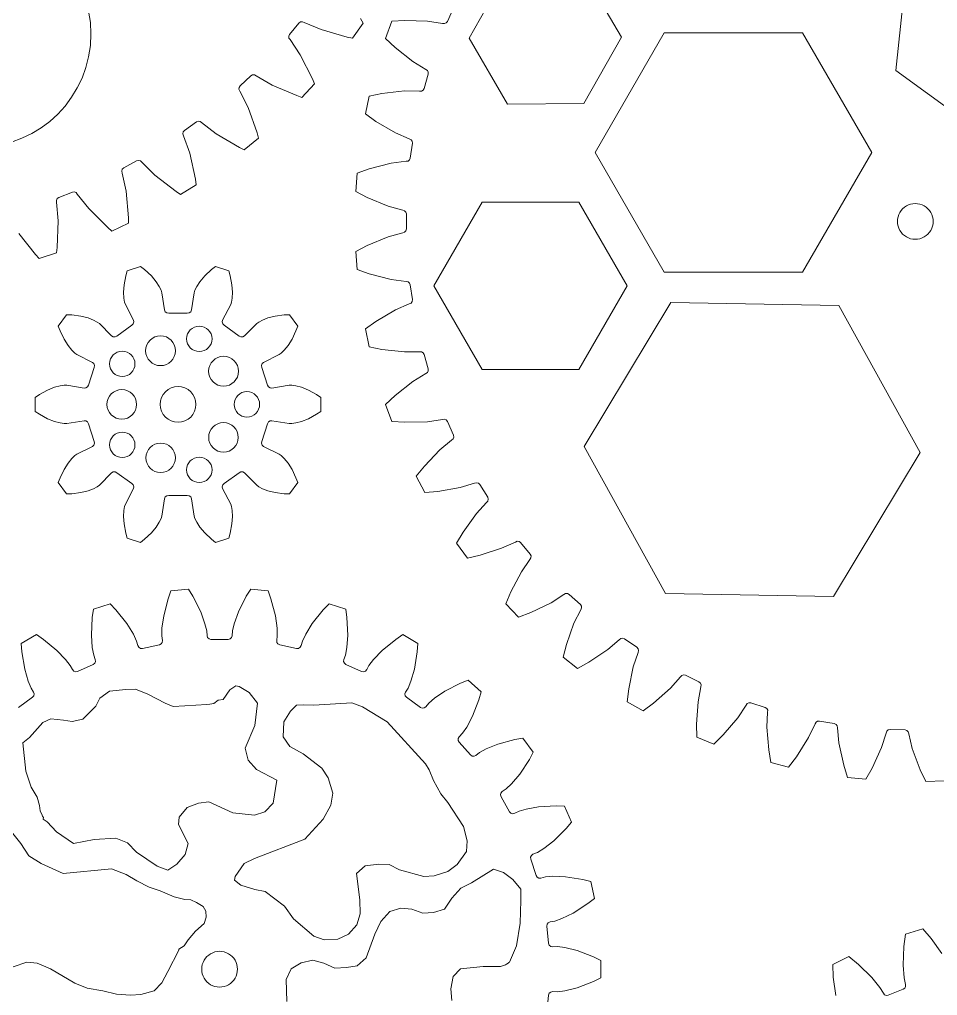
# Model space of a CAD drawing. Header units: millimetres. Extents: x -584 to 91, y -356 to 139.
# Drawn here: x -39.8 to 37.2, y -90.5 to -8.6 of the extents above; entities that cross this region are included whole.
import ezdxf

# ---------------------------------------------------------------- set-up
doc = ezdxf.new("R2010")
doc.units = ezdxf.units.MM
doc.layers.get('0').update_dxf_attribs({"linetype": 'CONTINUOUS'})

msp = doc.modelspace()

# ---------------------------------------------------------------- linework, layer by layer
at = {"color": 1, "lineweight": 0}
for p, q in [((33.704, -12.911), (35.518, 4.395)), ((-2.108, -10.191), (1.059, -4.629)), ((7.459, -4.591), (10.692, -10.114)), ((8.468, -19.781), (14.268, -9.735)), ((14.268, -9.735), (25.868, -9.735)), ((25.868, -9.735), (31.668, -19.781)), ((1.125, -15.714), (-2.108, -10.191)), ((10.692, -10.114), (7.525, -15.676)), ((47.784, -23.134), (33.704, -12.911)), ((7.525, -15.676), (1.125, -15.714)), ((14.268, -29.827), (8.468, -19.781)), ((31.668, -19.781), (25.868, -29.827)), ((-5.049, -30.97), (-0.999, -23.956)), ((-0.999, -23.956), (7.101, -23.956)), ((7.101, -23.956), (11.151, -30.97)), ((34.263, -24.507), (34.133, -24.654)), ((34.41, -24.378), (34.263, -24.507)), ((34.573, -24.269), (34.41, -24.378)), ((34.749, -24.182), (34.573, -24.269)), ((34.935, -24.119), (34.749, -24.182)), ((35.127, -24.08), (34.935, -24.119)), ((35.323, -24.068), (35.127, -24.08)), ((35.519, -24.08), (35.323, -24.068)), ((35.712, -24.119), (35.519, -24.08)), ((35.897, -24.182), (35.712, -24.119)), ((36.073, -24.269), (35.897, -24.182)), ((36.236, -24.378), (36.073, -24.269)), ((36.384, -24.507), (36.236, -24.378)), ((36.513, -24.654), (36.384, -24.507)), ((33.836, -25.372), (33.823, -25.568)), ((33.874, -25.179), (33.836, -25.372)), ((33.937, -24.994), (33.874, -25.179)), ((34.024, -24.818), (33.937, -24.994)), ((34.133, -24.654), (34.024, -24.818)), ((36.622, -24.818), (36.513, -24.654)), ((36.709, -24.994), (36.622, -24.818)), ((36.772, -25.179), (36.709, -24.994)), ((36.81, -25.372), (36.772, -25.179)), ((36.823, -25.568), (36.81, -25.372)), ((33.823, -25.568), (33.836, -25.763)), ((33.836, -25.763), (33.874, -25.956)), ((33.874, -25.956), (33.937, -26.142)), ((33.937, -26.142), (34.024, -26.318)), ((36.622, -26.318), (36.709, -26.142)), ((36.709, -26.142), (36.772, -25.956)), ((36.772, -25.956), (36.81, -25.763)), ((36.81, -25.763), (36.823, -25.568)), ((34.024, -26.318), (34.133, -26.481)), ((34.133, -26.481), (34.263, -26.628)), ((34.263, -26.628), (34.41, -26.758)), ((34.41, -26.758), (34.573, -26.867)), ((34.573, -26.867), (34.749, -26.953)), ((34.749, -26.953), (34.935, -27.016)), ((34.935, -27.016), (35.127, -27.055)), ((35.519, -27.055), (35.712, -27.016)), ((35.712, -27.016), (35.897, -26.953)), ((35.897, -26.953), (36.073, -26.867)), ((36.073, -26.867), (36.236, -26.758)), ((36.236, -26.758), (36.384, -26.628)), ((36.384, -26.628), (36.513, -26.481)), ((36.513, -26.481), (36.622, -26.318)), ((35.127, -27.055), (35.323, -27.068)), ((35.323, -27.068), (35.519, -27.055)), ((25.868, -29.827), (14.268, -29.827)), ((-0.999, -37.985), (-5.049, -30.97)), ((11.151, -30.97), (7.101, -37.985)), ((7.544, -44.449), (14.812, -32.366)), ((14.812, -32.366), (28.91, -32.62)), ((28.91, -32.62), (35.739, -44.955)), ((7.101, -37.985), (-0.999, -37.985)), ((14.373, -56.784), (7.544, -44.449)), ((35.739, -44.955), (28.471, -57.038)), ((28.471, -57.038), (14.373, -56.784)), ((-21.676, -64.529), (-22.181, -64.874)), ((-21.377, -64.589), (-21.676, -64.529)), ((-20.544, -65.086), (-21.377, -64.589)), ((-33.073, -65.578), (-32.275, -64.985)), ((-32.275, -64.985), (-30.898, -64.845)), ((-30.898, -64.845), (-30.088, -64.82)), ((-30.088, -64.82), (-29.046, -65.227)), ((-29.046, -65.227), (-27.604, -65.996)), ((-22.181, -64.874), (-22.741, -65.692)), ((-19.846, -65.982), (-20.544, -65.086)), ((-34.493, -67.325), (-33.4, -66.24)), ((-33.4, -66.24), (-33.073, -65.578)), ((-27.604, -65.996), (-26.925, -66.271)), ((-26.925, -66.271), (-25.938, -66.229)), ((-25.938, -66.229), (-24.087, -66.099)), ((-24.087, -66.099), (-23.857, -66.075)), ((-23.857, -66.075), (-23.516, -66.032)), ((-23.516, -66.032), (-23.152, -65.729)), ((-23.152, -65.729), (-22.741, -65.692)), ((-20.074, -67.866), (-19.846, -65.982)), ((-16.59, -66.171), (-17.091, -66.67)), ((-16, -66.135), (-16.59, -66.171)), ((-15.114, -66.158), (-16, -66.135)), ((-11.945, -65.962), (-15.114, -66.158)), ((-11.053, -66.297), (-11.945, -65.962)), ((-8.964, -67.568), (-11.053, -66.297)), ((-17.091, -66.67), (-17.652, -67.561)), ((-38.985, -68.874), (-37.842, -67.607)), ((-37.842, -67.607), (-37.176, -67.31)), ((-37.176, -67.31), (-36.113, -67.432)), ((-36.113, -67.432), (-35.402, -67.532)), ((-35.402, -67.532), (-34.493, -67.325)), ((-20.887, -69.776), (-20.074, -67.866)), ((-17.652, -67.561), (-17.686, -68.805)), ((-5.751, -71.074), (-8.964, -67.568)), ((-39.519, -69.332), (-38.985, -68.874)), ((-39.265, -71.688), (-39.519, -69.332)), ((-17.686, -68.805), (-17.145, -69.622)), ((-20.629, -70.763), (-20.887, -69.776)), ((-17.145, -69.622), (-16.024, -70.247)), ((-16.024, -70.247), (-14.45, -71.458)), ((-19.94, -71.567), (-20.629, -70.763)), ((-5.751, -71.074), (-5.451, -71.592)), ((-38.824, -73.049), (-39.265, -71.688)), ((-18.225, -72.458), (-19.94, -71.567)), ((-14.45, -71.458), (-13.916, -72.268)), ((-5.074, -72.486), (-5.451, -71.592)), ((-18.525, -74.386), (-18.225, -72.458)), ((-13.916, -72.268), (-13.517, -73.543)), ((-4.477, -73.593), (-5.074, -72.486)), ((-38.321, -73.88), (-38.824, -73.049)), ((-13.517, -73.543), (-13.709, -74.544)), ((-3.886, -74.317), (-4.477, -73.593)), ((-38.127, -74.569), (-38.321, -73.88)), ((-25.734, -74.755), (-24.801, -74.393)), ((-24.801, -74.393), (-23.931, -74.263)), ((-23.931, -74.263), (-21.922, -75.204)), ((-19.229, -75.114), (-18.525, -74.386)), ((-2.557, -76.355), (-3.886, -74.317)), ((-38.076, -75.037), (-38.127, -74.569)), ((-37.901, -75.394), (-38.076, -75.037)), ((-26.427, -75.559), (-25.734, -74.755)), ((-21.922, -75.204), (-20.093, -75.395)), ((-20.093, -75.395), (-19.229, -75.114)), ((-13.709, -74.544), (-14.332, -75.722)), ((-37.893, -75.48), (-37.901, -75.394)), ((-37.798, -75.58), (-37.893, -75.48)), ((-37.823, -75.723), (-37.798, -75.58)), ((-37.498, -75.939), (-37.823, -75.723)), ((-37.498, -75.939), (-36.714, -76.802)), ((-26.472, -76.169), (-26.427, -75.559)), ((-14.332, -75.722), (-15.882, -77.405)), ((-39.705, -77.768), (-40.366, -76.942)), ((-36.714, -76.802), (-35.27, -77.773)), ((-25.67, -77.783), (-26.472, -76.169)), ((-2.257, -77.541), (-2.557, -76.355)), ((-39.034, -78.814), (-39.705, -77.768)), ((-35.27, -77.773), (-33.543, -77.439)), ((-33.543, -77.439), (-31.729, -77.327)), ((-31.729, -77.327), (-30.762, -77.721)), ((-30.762, -77.721), (-29.994, -78.503)), ((-25.919, -78.703), (-25.67, -77.783)), ((-15.882, -77.405), (-20.106, -79.02)), ((-2.321, -78.446), (-2.257, -77.541)), ((-29.994, -78.503), (-28.265, -79.675)), ((-3.104, -79.542), (-2.321, -78.446)), ((-38.003, -79.435), (-39.034, -78.814)), ((-36.147, -80.28), (-38.003, -79.435)), ((-26.607, -79.497), (-25.919, -78.703)), ((-20.106, -79.02), (-20.959, -79.448)), ((-32.083, -79.9), (-36.147, -80.28)), ((-30.859, -80.373), (-32.083, -79.9)), ((-28.265, -79.675), (-27.38, -79.995)), ((-27.38, -79.995), (-26.607, -79.497)), ((-20.959, -79.448), (-21.712, -80.543)), ((-11.535, -80.287), (-10.827, -79.646)), ((-10.827, -79.646), (-9.675, -79.499)), ((-9.675, -79.499), (-8.807, -79.521)), ((-8.807, -79.521), (-7.932, -79.99)), ((-7.932, -79.99), (-5.904, -80.536)), ((-5.04, -80.482), (-3.891, -80.113)), ((-3.891, -80.113), (-3.104, -79.542)), ((-0.051, -79.931), (-1.885, -81.077)), ((0.793, -80.197), (-0.051, -79.931)), ((1.56, -80.784), (0.793, -80.197)), ((-29.979, -80.906), (-30.859, -80.373)), ((-28.931, -81.429), (-29.979, -80.906)), ((-21.712, -80.543), (-21.772, -80.845)), ((-21.772, -80.845), (-21.251, -81.261)), ((-11.267, -82.503), (-11.535, -80.287)), ((-5.904, -80.536), (-5.04, -80.482)), ((-1.885, -81.077), (-2.8, -81.53)), ((2.249, -81.613), (1.56, -80.784)), ((-28.021, -81.737), (-28.931, -81.429)), ((-26.85, -82.252), (-28.021, -81.737)), ((-21.251, -81.261), (-20.082, -81.636)), ((-20.082, -81.636), (-19.21, -81.805)), ((-19.21, -81.805), (-17.583, -83.041)), ((-2.8, -81.53), (-3.558, -82.368)), ((2.25, -82.562), (2.249, -81.613)), ((-25.947, -82.471), (-26.85, -82.252)), ((-25.435, -82.489), (-25.947, -82.471)), ((-24.959, -82.729), (-25.435, -82.489)), ((-11.239, -83.685), (-11.267, -82.503)), ((-3.558, -82.368), (-4.161, -83.274)), ((2.174, -84.455), (2.25, -82.562)), ((-24.397, -83.052), (-24.959, -82.729)), ((-24.174, -83.434), (-24.397, -83.052)), ((-24.16, -83.957), (-24.174, -83.434)), ((-17.583, -83.041), (-16.829, -84.105)), ((-8.741, -83.478), (-9.491, -84.312)), ((-7.829, -83.185), (-8.741, -83.478)), ((-6.911, -83.286), (-7.829, -83.185)), ((-5.99, -83.623), (-6.911, -83.286)), ((-4.161, -83.274), (-5.074, -83.566)), ((-24.315, -84.487), (-24.16, -83.957)), ((-16.829, -84.105), (-15.135, -85.547)), ((-11.505, -84.587), (-11.239, -83.685)), ((-9.491, -84.312), (-10.006, -85.365)), ((-5.074, -83.566), (-5.99, -83.623)), ((-25.674, -85.853), (-25.06, -85.131)), ((-25.06, -85.131), (-24.315, -84.487)), ((-12.203, -85.366), (-11.505, -84.587)), ((1.872, -86.352), (2.174, -84.455)), ((-25.996, -86.344), (-25.674, -85.853)), ((-15.135, -85.547), (-14.267, -85.861)), ((-14.267, -85.861), (-13.123, -85.79)), ((-13.123, -85.79), (-12.203, -85.366)), ((-10.006, -85.365), (-10.729, -87.365)), ((-27.357, -88.511), (-26.449, -86.71)), ((-26.452, -86.625), (-25.996, -86.344)), ((-26.449, -86.71), (-26.452, -86.625)), ((1.3, -87.726), (1.872, -86.352)), ((-24.328, -87.567), (-24.415, -87.743)), ((-24.219, -87.404), (-24.328, -87.567)), ((-24.09, -87.257), (-24.219, -87.404)), ((-23.943, -87.127), (-24.09, -87.257)), ((-23.779, -87.018), (-23.943, -87.127)), ((-23.603, -86.931), (-23.779, -87.018)), ((-23.418, -86.868), (-23.603, -86.931)), ((-23.225, -86.83), (-23.418, -86.868)), ((-23.029, -86.817), (-23.225, -86.83)), ((-22.834, -86.83), (-23.029, -86.817)), ((-22.641, -86.868), (-22.834, -86.83)), ((-22.455, -86.931), (-22.641, -86.868)), ((-22.279, -87.018), (-22.455, -86.931)), ((-22.116, -87.127), (-22.279, -87.018)), ((-21.969, -87.257), (-22.116, -87.127)), ((-21.839, -87.404), (-21.969, -87.257)), ((-21.73, -87.567), (-21.839, -87.404)), ((-21.644, -87.743), (-21.73, -87.567)), ((-15.209, -87.564), (-16.192, -87.781)), ((-14.29, -87.819), (-15.209, -87.564)), ((-10.729, -87.365), (-11.475, -88.034)), ((-40.346, -88.129), (-39.19, -87.728)), ((-39.19, -87.728), (-38.34, -87.815)), ((-38.34, -87.815), (-37.216, -88.273)), ((-37.216, -88.273), (-35.168, -89.493)), ((-24.517, -88.122), (-24.529, -88.317)), ((-24.529, -88.317), (-24.517, -88.513)), ((-24.478, -87.929), (-24.517, -88.122)), ((-24.415, -87.743), (-24.478, -87.929)), ((-21.581, -87.929), (-21.644, -87.743)), ((-21.542, -88.122), (-21.581, -87.929)), ((-21.529, -88.317), (-21.542, -88.122)), ((-21.542, -88.513), (-21.529, -88.317)), ((-17.013, -88.299), (-17.443, -89.181)), ((-16.192, -87.781), (-17.013, -88.299)), ((-13.369, -88.229), (-14.29, -87.819)), ((-12.383, -88.168), (-13.369, -88.229)), ((-11.475, -88.034), (-12.383, -88.168)), ((-3.424, -88.935), (-2.823, -88.277)), ((-2.823, -88.277), (-0.93, -88.083)), ((-0.93, -88.083), (0.055, -88.099)), ((0.055, -88.099), (0.099, -88.093)), ((0.099, -88.093), (0.167, -88.09)), ((0.167, -88.09), (0.209, -88.103)), ((0.209, -88.103), (0.387, -88.098)), ((0.387, -88.098), (0.538, -88.078)), ((0.538, -88.078), (0.859, -87.977)), ((0.859, -87.977), (0.947, -87.95)), ((0.947, -87.95), (1.029, -87.896)), ((1.029, -87.896), (1.174, -87.81)), ((1.174, -87.81), (1.246, -87.746)), ((1.246, -87.746), (1.3, -87.726)), ((-27.868, -89.471), (-27.357, -88.511)), ((-24.517, -88.513), (-24.478, -88.706)), ((-24.478, -88.706), (-24.415, -88.891)), ((-24.415, -88.891), (-24.328, -89.067)), ((-24.328, -89.067), (-24.219, -89.23)), ((-24.219, -89.23), (-24.09, -89.378)), ((-21.969, -89.378), (-21.839, -89.23)), ((-21.839, -89.23), (-21.73, -89.067)), ((-21.73, -89.067), (-21.644, -88.891)), ((-21.644, -88.891), (-21.581, -88.706)), ((-21.581, -88.706), (-21.542, -88.513)), ((-17.443, -89.181), (-17.388, -91.037)), ((-3.642, -89.955), (-3.424, -88.935)), ((-35.168, -89.493), (-34.139, -89.909)), ((-34.139, -89.909), (-32.827, -90.141)), ((-28.514, -90.138), (-27.868, -89.471)), ((-24.09, -89.378), (-23.943, -89.507)), ((-23.943, -89.507), (-23.779, -89.616)), ((-23.779, -89.616), (-23.603, -89.703)), ((-23.603, -89.703), (-23.418, -89.766)), ((-23.418, -89.766), (-23.225, -89.804)), ((-23.225, -89.804), (-23.029, -89.817)), ((-23.029, -89.817), (-22.834, -89.804)), ((-22.834, -89.804), (-22.641, -89.766)), ((-22.641, -89.766), (-22.455, -89.703)), ((-22.455, -89.703), (-22.279, -89.616)), ((-22.279, -89.616), (-22.116, -89.507)), ((-22.116, -89.507), (-21.969, -89.378)), ((-3.557, -90.953), (-3.642, -89.955)), ((-32.827, -90.141), (-31.683, -90.422)), ((-31.683, -90.422), (-30.508, -90.491)), ((-30.508, -90.491), (-29.631, -90.447)), ((-29.631, -90.447), (-28.514, -90.138))]:
    msp.add_line(p, q, dxfattribs=at)
at = {"color": 5, "lineweight": 0}
for p, q in [((-3.413, -7.634), (-3.924, -8.781)), ((-17.153, -9.868), (-16.368, -8.919)), ((-16.368, -8.919), (-16.237, -8.823)), ((-16.237, -8.823), (-16.075, -8.805)), ((-16.075, -8.805), (-15.926, -8.87)), ((-15.926, -8.87), (-14.499, -9.474)), ((-11.892, -10.189), (-10.98, -8.934)), ((-10.98, -8.934), (-11.208, -8.541)), ((-8.573, -8.772), (-9.099, -10.217)), ((-7.488, -8.709), (-8.573, -8.772)), ((-5.589, -8.761), (-7.488, -8.709)), ((-4.335, -8.948), (-5.589, -8.761)), ((-4.174, -8.971), (-4.335, -8.948)), ((-4.024, -8.909), (-4.174, -8.971)), ((-3.924, -8.781), (-4.024, -8.909)), ((-14.499, -9.474), (-12.336, -10.094)), ((-17.223, -10.015), (-17.153, -9.868)), ((-17.21, -10.177), (-17.223, -10.015)), ((-17.118, -10.311), (-17.21, -10.177)), ((-16.258, -11.6), (-17.118, -10.311)), ((-12.336, -10.094), (-11.892, -10.189)), ((-9.099, -10.217), (-8.309, -10.964)), ((-8.309, -10.964), (-6.821, -12.144)), ((-15.244, -13.609), (-16.258, -11.6)), ((-6.821, -12.144), (-5.74, -12.807)), ((-5.74, -12.807), (-5.602, -12.893)), ((-5.602, -12.893), (-5.526, -13.037)), ((-5.526, -13.037), (-5.532, -13.199)), ((-21.308, -14.18), (-20.41, -13.337)), ((-20.41, -13.337), (-20.269, -13.258)), ((-20.269, -13.258), (-20.106, -13.261)), ((-20.106, -13.261), (-19.966, -13.344)), ((-19.966, -13.344), (-18.626, -14.121)), ((-15.067, -14.027), (-15.244, -13.609)), ((-5.532, -13.199), (-5.878, -14.407)), ((-21.404, -14.479), (-21.396, -14.317)), ((-21.329, -14.624), (-21.404, -14.479)), ((-21.396, -14.317), (-21.308, -14.18)), ((-20.638, -16.01), (-21.329, -14.624)), ((-18.626, -14.121), (-16.558, -15.008)), ((-16.129, -15.158), (-15.067, -14.027)), ((-7.53, -14.619), (-9.417, -14.831)), ((-6.262, -14.63), (-7.53, -14.619)), ((-6.1, -14.629), (-6.262, -14.63)), ((-5.959, -14.548), (-6.1, -14.629)), ((-5.878, -14.407), (-5.959, -14.548)), ((-16.558, -15.008), (-16.129, -15.158)), ((-10.484, -15.045), (-10.803, -16.549)), ((-9.417, -14.831), (-10.484, -15.045)), ((-19.883, -18.13), (-20.638, -16.01)), ((-24.975, -17.214), (-24.824, -17.153)), ((-24.824, -17.153), (-24.663, -17.176)), ((-24.663, -17.176), (-24.535, -17.276)), ((-10.803, -16.549), (-9.916, -17.179)), ((-9.916, -17.179), (-8.279, -18.14)), ((-26.076, -18.062), (-25.971, -17.938)), ((-25.971, -17.938), (-24.975, -17.214)), ((-24.535, -17.276), (-23.303, -18.215)), ((-26.104, -18.222), (-26.076, -18.062)), ((-26.048, -18.375), (-26.104, -18.222)), ((-25.535, -19.837), (-26.048, -18.375)), ((-23.303, -18.215), (-21.362, -19.354)), ((-20.955, -19.556), (-19.76, -18.568)), ((-19.76, -18.568), (-19.883, -18.13)), ((-8.279, -18.14), (-7.116, -18.646)), ((-7.116, -18.646), (-6.968, -18.712)), ((-6.968, -18.712), (-6.872, -18.844)), ((-21.362, -19.354), (-20.955, -19.556)), ((-6.856, -19.005), (-7.031, -20.249)), ((-6.872, -18.844), (-6.856, -19.005)), ((-29.989, -20.488), (-29.832, -20.446)), ((-29.832, -20.446), (-29.675, -20.489)), ((-25.052, -22.035), (-25.535, -19.837)), ((-7.091, -20.4), (-7.219, -20.501)), ((-7.031, -20.249), (-7.091, -20.4)), ((-31.236, -21.347), (-31.188, -21.191)), ((-31.188, -21.191), (-31.069, -21.081)), ((-31.069, -21.081), (-29.989, -20.488)), ((-29.675, -20.489), (-29.561, -20.604)), ((-29.561, -20.604), (-28.456, -21.691)), ((-10.476, -21.162), (-11.502, -21.523)), ((-8.637, -20.689), (-10.476, -21.162)), ((-7.38, -20.524), (-8.637, -20.689)), ((-7.219, -20.501), (-7.38, -20.524)), ((-31.199, -21.505), (-31.236, -21.347)), ((-30.874, -23.02), (-31.199, -21.505)), ((-28.456, -21.691), (-26.673, -23.064)), ((-24.985, -22.485), (-25.052, -22.035)), ((-11.502, -21.523), (-11.61, -23.056)), ((-26.295, -23.316), (-24.985, -22.485)), ((-36.719, -23.803), (-36.652, -23.655)), ((-36.652, -23.655), (-36.52, -23.56)), ((-36.52, -23.56), (-35.375, -23.107)), ((-35.375, -23.107), (-35.213, -23.086)), ((-35.213, -23.086), (-35.063, -23.148)), ((-35.063, -23.148), (-34.964, -23.277)), ((-34.964, -23.277), (-34.004, -24.493)), ((-30.67, -25.261), (-30.874, -23.02)), ((-26.673, -23.064), (-26.295, -23.316)), ((-11.61, -23.056), (-10.644, -23.556)), ((-10.644, -23.556), (-8.888, -24.28)), ((-36.703, -23.965), (-36.719, -23.803)), ((-36.57, -25.509), (-36.703, -23.965)), ((-34.004, -24.493), (-32.407, -26.079)), ((-8.888, -24.28), (-7.666, -24.619)), ((-30.66, -25.716), (-30.67, -25.261)), ((-7.666, -24.619), (-7.51, -24.665)), ((-7.51, -24.665), (-7.398, -24.782)), ((-7.398, -24.782), (-7.359, -24.94)), ((-7.359, -24.94), (-7.359, -26.196)), ((-36.649, -27.758), (-36.57, -25.509)), ((-32.407, -26.079), (-32.064, -26.376)), ((-32.064, -26.376), (-30.66, -25.716)), ((-7.359, -26.196), (-7.398, -26.353)), ((-39.86, -26.578), (-38.474, -28.351)), ((-8.888, -26.855), (-10.644, -27.579)), ((-7.666, -26.516), (-8.888, -26.855)), ((-7.51, -26.471), (-7.666, -26.516)), ((-7.398, -26.353), (-7.51, -26.471)), ((-36.695, -28.21), (-36.649, -27.758)), ((-10.644, -27.579), (-11.61, -28.079)), ((-38.474, -28.351), (-38.17, -28.689)), ((-38.17, -28.689), (-36.695, -28.21)), ((-11.61, -28.079), (-11.502, -29.613)), ((-29.659, -29.339), (-30.777, -29.702)), ((-29.314, -29.61), (-29.659, -29.339)), ((-23.369, -29.339), (-23.715, -29.61)), ((-22.252, -29.702), (-23.369, -29.339)), ((-30.897, -30.124), (-31.041, -30.881)), ((-30.777, -29.702), (-30.897, -30.124)), ((-28.752, -30.138), (-29.314, -29.61)), ((-28.349, -30.623), (-28.752, -30.138)), ((-24.276, -30.138), (-24.68, -30.623)), ((-23.715, -29.61), (-24.276, -30.138)), ((-22.132, -30.124), (-22.252, -29.702)), ((-21.988, -30.881), (-22.132, -30.124)), ((-11.502, -29.613), (-10.476, -29.973)), ((-10.476, -29.973), (-8.637, -30.446)), ((-31.041, -30.881), (-31.083, -31.511)), ((-28.083, -31.035), (-28.349, -30.623)), ((-27.93, -31.35), (-28.083, -31.035)), ((-24.946, -31.035), (-25.099, -31.35)), ((-24.68, -30.623), (-24.946, -31.035)), ((-21.946, -31.511), (-21.988, -30.881)), ((-8.637, -30.446), (-7.38, -30.612)), ((-7.38, -30.612), (-7.219, -30.635)), ((-7.219, -30.635), (-7.091, -30.735)), ((-7.091, -30.735), (-7.031, -30.886)), ((-7.031, -30.886), (-6.856, -32.13)), ((-31.083, -31.511), (-31.055, -32.001)), ((-27.861, -31.549), (-27.93, -31.35)), ((-27.648, -33), (-27.861, -31.549)), ((-25.167, -31.549), (-25.381, -33)), ((-25.099, -31.35), (-25.167, -31.549)), ((-21.973, -32.001), (-21.946, -31.511)), ((-31.055, -32.001), (-30.994, -32.346)), ((-30.994, -32.346), (-30.932, -32.547)), ((-30.932, -32.547), (-30.252, -33.846)), ((-22.777, -33.846), (-22.096, -32.547)), ((-22.096, -32.547), (-22.035, -32.346)), ((-22.035, -32.346), (-21.973, -32.001)), ((-7.116, -32.49), (-8.279, -32.995)), ((-6.968, -32.423), (-7.116, -32.49)), ((-6.872, -32.291), (-6.968, -32.423)), ((-6.856, -32.13), (-6.872, -32.291)), ((-35.866, -33.399), (-36.556, -34.35)), ((-35.427, -33.415), (-35.866, -33.399)), ((-34.662, -33.512), (-35.427, -33.415)), ((-34.051, -33.667), (-34.662, -33.512)), ((-27.584, -33.15), (-27.648, -33)), ((-27.454, -33.247), (-27.584, -33.15)), ((-27.293, -33.267), (-27.454, -33.247)), ((-25.736, -33.267), (-27.293, -33.267)), ((-25.575, -33.247), (-25.736, -33.267)), ((-25.445, -33.15), (-25.575, -33.247)), ((-25.381, -33), (-25.445, -33.15)), ((-18.366, -33.512), (-18.978, -33.667)), ((-17.602, -33.415), (-18.366, -33.512)), ((-17.163, -33.399), (-17.602, -33.415)), ((-16.473, -34.35), (-17.163, -33.399)), ((-8.279, -32.995), (-9.916, -33.957)), ((-36.556, -34.35), (-36.406, -34.762)), ((-33.593, -33.845), (-34.051, -33.667)), ((-33.284, -34.01), (-33.593, -33.845)), ((-33.112, -34.13), (-33.284, -34.01)), ((-32.086, -35.179), (-33.112, -34.13)), ((-30.383, -34.271), (-31.642, -35.186)), ((-30.264, -34.16), (-30.383, -34.271)), ((-30.216, -34.005), (-30.264, -34.16)), ((-30.252, -33.846), (-30.216, -34.005)), ((-22.813, -34.005), (-22.777, -33.846)), ((-22.765, -34.16), (-22.813, -34.005)), ((-22.646, -34.271), (-22.765, -34.16)), ((-21.386, -35.186), (-22.646, -34.271)), ((-19.917, -34.13), (-20.942, -35.179)), ((-19.744, -34.01), (-19.917, -34.13)), ((-19.435, -33.845), (-19.744, -34.01)), ((-18.978, -33.667), (-19.435, -33.845)), ((-16.623, -34.762), (-16.473, -34.35)), ((-9.916, -33.957), (-10.803, -34.586)), ((-36.406, -34.762), (-36.077, -35.459)), ((-31.947, -35.262), (-32.086, -35.179)), ((-31.642, -35.186), (-31.784, -35.265)), ((-21.245, -35.265), (-21.386, -35.186)), ((-20.942, -35.179), (-21.082, -35.262)), ((-16.952, -35.459), (-16.623, -34.762)), ((-10.803, -34.586), (-10.484, -36.09)), ((-36.077, -35.459), (-35.74, -35.993)), ((-35.74, -35.993), (-35.43, -36.373)), ((-31.784, -35.265), (-31.947, -35.262)), ((-21.082, -35.262), (-21.245, -35.265)), ((-17.598, -36.373), (-17.288, -35.993)), ((-17.288, -35.993), (-16.952, -35.459)), ((-35.43, -36.373), (-35.178, -36.616)), ((-35.178, -36.616), (-35.01, -36.743)), ((-35.01, -36.743), (-33.696, -37.394)), ((-19.333, -37.394), (-18.019, -36.743)), ((-18.019, -36.743), (-17.851, -36.616)), ((-17.851, -36.616), (-17.598, -36.373)), ((-10.484, -36.09), (-9.417, -36.304)), ((-9.417, -36.304), (-7.53, -36.516)), ((-7.53, -36.516), (-6.262, -36.506)), ((-6.262, -36.506), (-6.1, -36.506)), ((-6.1, -36.506), (-5.959, -36.588)), ((-5.959, -36.588), (-5.878, -36.729)), ((-5.878, -36.729), (-5.532, -37.936)), ((-33.696, -37.394), (-33.573, -37.501)), ((-33.573, -37.501), (-33.521, -37.655)), ((-33.521, -37.655), (-33.552, -37.814)), ((-19.508, -37.655), (-19.455, -37.501)), ((-19.477, -37.814), (-19.508, -37.655)), ((-19.455, -37.501), (-19.333, -37.394)), ((-33.552, -37.814), (-34.033, -39.295)), ((-18.996, -39.295), (-19.477, -37.814)), ((-5.74, -38.329), (-6.821, -38.991)), ((-5.602, -38.242), (-5.74, -38.329)), ((-5.526, -38.098), (-5.602, -38.242)), ((-5.532, -37.936), (-5.526, -38.098)), ((-36.053, -39.309), (-36.4, -39.357)), ((-35.842, -39.305), (-36.053, -39.309)), ((-34.396, -39.55), (-35.842, -39.305)), ((-34.033, -39.295), (-34.102, -39.442)), ((-18.927, -39.442), (-18.996, -39.295)), ((-17.186, -39.305), (-18.632, -39.55)), ((-16.976, -39.309), (-17.186, -39.305)), ((-16.629, -39.357), (-16.976, -39.309)), ((-6.821, -38.991), (-8.309, -40.171)), ((-38.136, -40.087), (-38.5, -40.332)), ((-37.46, -39.716), (-38.136, -40.087)), ((-36.874, -39.482), (-37.46, -39.716)), ((-36.4, -39.357), (-36.874, -39.482)), ((-34.234, -39.536), (-34.396, -39.55)), ((-34.102, -39.442), (-34.234, -39.536)), ((-18.794, -39.536), (-18.927, -39.442)), ((-18.632, -39.55), (-18.794, -39.536)), ((-16.155, -39.482), (-16.629, -39.357)), ((-15.569, -39.716), (-16.155, -39.482)), ((-14.893, -40.087), (-15.569, -39.716)), ((-14.529, -40.332), (-14.893, -40.087)), ((-38.5, -40.332), (-38.5, -41.507)), ((-14.529, -41.507), (-14.529, -40.332)), ((-8.309, -40.171), (-9.099, -40.918)), ((-9.099, -40.918), (-8.573, -42.363)), ((-38.5, -41.507), (-38.136, -41.752)), ((-38.136, -41.752), (-37.46, -42.123)), ((-15.569, -42.123), (-14.893, -41.752)), ((-14.893, -41.752), (-14.529, -41.507)), ((-37.46, -42.123), (-36.874, -42.357)), ((-36.874, -42.357), (-36.4, -42.482)), ((-36.4, -42.482), (-36.053, -42.53)), ((-36.053, -42.53), (-35.842, -42.534)), ((-35.842, -42.534), (-34.396, -42.289)), ((-34.396, -42.289), (-34.234, -42.303)), ((-34.234, -42.303), (-34.102, -42.397)), ((-34.102, -42.397), (-34.033, -42.544)), ((-34.033, -42.544), (-33.552, -44.025)), ((-19.477, -44.025), (-18.996, -42.544)), ((-18.996, -42.544), (-18.927, -42.397)), ((-18.927, -42.397), (-18.794, -42.303)), ((-18.794, -42.303), (-18.632, -42.289)), ((-18.632, -42.289), (-17.186, -42.534)), ((-17.186, -42.534), (-16.976, -42.53)), ((-16.976, -42.53), (-16.629, -42.482)), ((-16.629, -42.482), (-16.155, -42.357)), ((-16.155, -42.357), (-15.569, -42.123)), ((-8.573, -42.363), (-7.488, -42.427)), ((-7.488, -42.427), (-5.589, -42.374)), ((-5.589, -42.374), (-4.335, -42.187)), ((-4.335, -42.187), (-4.174, -42.165)), ((-4.174, -42.165), (-4.024, -42.226)), ((-4.024, -42.226), (-3.924, -42.354)), ((-3.924, -42.354), (-3.413, -43.502)), ((-33.521, -44.184), (-33.573, -44.338)), ((-33.552, -44.025), (-33.521, -44.184)), ((-19.508, -44.184), (-19.477, -44.025)), ((-19.455, -44.338), (-19.508, -44.184)), ((-3.564, -43.919), (-4.542, -44.726)), ((-3.44, -43.815), (-3.564, -43.919)), ((-3.384, -43.662), (-3.44, -43.815)), ((-3.413, -43.502), (-3.384, -43.662)), ((-33.696, -44.445), (-35.01, -45.096)), ((-33.573, -44.338), (-33.696, -44.445)), ((-19.333, -44.445), (-19.455, -44.338)), ((-18.019, -45.096), (-19.333, -44.445)), ((-4.542, -44.726), (-5.851, -46.101)), ((-35.74, -45.846), (-36.077, -46.38)), ((-35.43, -45.466), (-35.74, -45.846)), ((-35.178, -45.223), (-35.43, -45.466)), ((-35.01, -45.096), (-35.178, -45.223)), ((-17.851, -45.223), (-18.019, -45.096)), ((-17.598, -45.466), (-17.851, -45.223)), ((-17.288, -45.846), (-17.598, -45.466)), ((-16.952, -46.38), (-17.288, -45.846)), ((-36.077, -46.38), (-36.406, -47.077)), ((-33.112, -47.709), (-32.086, -46.66)), ((-32.086, -46.66), (-31.947, -46.577)), ((-31.947, -46.577), (-31.784, -46.574)), ((-31.784, -46.574), (-31.642, -46.653)), ((-31.642, -46.653), (-30.383, -47.568)), ((-22.646, -47.568), (-21.386, -46.653)), ((-21.386, -46.653), (-21.245, -46.574)), ((-21.245, -46.574), (-21.082, -46.577)), ((-21.082, -46.577), (-20.942, -46.66)), ((-20.942, -46.66), (-19.917, -47.709)), ((-16.623, -47.077), (-16.952, -46.38)), ((-5.851, -46.101), (-6.531, -46.951)), ((-36.406, -47.077), (-36.556, -47.489)), ((-36.556, -47.489), (-35.866, -48.44)), ((-17.163, -48.44), (-16.473, -47.489)), ((-16.473, -47.489), (-16.623, -47.077)), ((-6.531, -46.951), (-5.809, -48.309)), ((-1.636, -47.544), (-1.48, -47.5)), ((-1.48, -47.5), (-1.322, -47.54)), ((-34.662, -48.327), (-34.051, -48.172)), ((-34.051, -48.172), (-33.593, -47.994)), ((-33.593, -47.994), (-33.284, -47.829)), ((-33.284, -47.829), (-33.112, -47.709)), ((-30.252, -47.993), (-30.932, -49.292)), ((-30.383, -47.568), (-30.264, -47.679)), ((-30.264, -47.679), (-30.216, -47.834)), ((-30.216, -47.834), (-30.252, -47.993)), ((-22.813, -47.834), (-22.765, -47.679)), ((-22.777, -47.993), (-22.813, -47.834)), ((-22.096, -49.292), (-22.777, -47.993)), ((-22.765, -47.679), (-22.646, -47.568)), ((-19.917, -47.709), (-19.744, -47.829)), ((-19.744, -47.829), (-19.435, -47.994)), ((-19.435, -47.994), (-18.978, -48.172)), ((-18.978, -48.172), (-18.366, -48.327)), ((-5.809, -48.309), (-4.725, -48.221)), ((-4.725, -48.221), (-2.852, -47.904)), ((-2.852, -47.904), (-1.636, -47.544)), ((-1.322, -47.54), (-1.206, -47.653)), ((-1.206, -47.653), (-0.54, -48.718)), ((-35.866, -48.44), (-35.427, -48.424)), ((-35.427, -48.424), (-34.662, -48.327)), ((-27.861, -50.29), (-27.648, -48.839)), ((-27.648, -48.839), (-27.584, -48.689)), ((-27.584, -48.689), (-27.454, -48.592)), ((-27.454, -48.592), (-27.293, -48.572)), ((-27.293, -48.572), (-25.736, -48.572)), ((-25.736, -48.572), (-25.575, -48.592)), ((-25.575, -48.592), (-25.445, -48.689)), ((-25.445, -48.689), (-25.381, -48.839)), ((-25.381, -48.839), (-25.167, -50.29)), ((-18.366, -48.327), (-17.602, -48.424)), ((-17.602, -48.424), (-17.163, -48.44)), ((-0.523, -49.032), (-0.631, -49.153)), ((-0.54, -48.718), (-0.49, -48.873)), ((-0.49, -48.873), (-0.523, -49.032)), ((-31.055, -49.838), (-31.083, -50.328)), ((-30.994, -49.493), (-31.055, -49.838)), ((-30.932, -49.292), (-30.994, -49.493)), ((-22.035, -49.493), (-22.096, -49.292)), ((-21.973, -49.838), (-22.035, -49.493)), ((-21.946, -50.328), (-21.973, -49.838)), ((-0.631, -49.153), (-1.488, -50.088)), ((-31.083, -50.328), (-31.041, -50.957)), ((-28.083, -50.804), (-27.93, -50.489)), ((-27.93, -50.489), (-27.861, -50.29)), ((-25.167, -50.29), (-25.099, -50.489)), ((-25.099, -50.489), (-24.946, -50.804)), ((-21.988, -50.957), (-21.946, -50.328)), ((-1.488, -50.088), (-2.593, -51.632)), ((-31.041, -50.957), (-30.897, -51.715)), ((-28.752, -51.701), (-28.349, -51.216)), ((-28.349, -51.216), (-28.083, -50.804)), ((-24.946, -50.804), (-24.68, -51.216)), ((-24.68, -51.216), (-24.276, -51.701)), ((-22.132, -51.715), (-21.988, -50.957)), ((-30.897, -51.715), (-30.777, -52.137)), ((-30.777, -52.137), (-29.659, -52.5)), ((-29.659, -52.5), (-29.314, -52.229)), ((-29.314, -52.229), (-28.752, -51.701)), ((-24.276, -51.701), (-23.715, -52.229)), ((-23.715, -52.229), (-23.369, -52.5)), ((-23.369, -52.5), (-22.252, -52.137)), ((-22.252, -52.137), (-22.132, -51.715)), ((-2.593, -51.632), (-3.147, -52.568)), ((1.782, -52.474), (1.93, -52.409)), ((1.93, -52.409), (2.092, -52.426)), ((-3.147, -52.568), (-2.244, -53.812)), ((-1.182, -53.574), (0.628, -53)), ((0.628, -53), (1.782, -52.474)), ((2.092, -52.426), (2.223, -52.522)), ((2.223, -52.522), (3.031, -53.484)), ((-2.244, -53.812), (-1.182, -53.574)), ((3.001, -53.927), (2.283, -54.972)), ((3.091, -53.792), (3.001, -53.927)), ((3.031, -53.484), (3.102, -53.63)), ((3.102, -53.63), (3.091, -53.792)), ((2.283, -54.972), (1.403, -56.655)), ((-25.64, -56.424), (-27.107, -56.578)), ((-25.274, -57.021), (-25.64, -56.424)), ((-20.419, -56.424), (-20.785, -57.021)), ((-18.952, -56.578), (-20.419, -56.424)), ((-27.341, -57.238), (-27.717, -58.661)), ((-27.107, -56.578), (-27.341, -57.238)), ((-24.61, -58.334), (-25.274, -57.021)), ((-20.785, -57.021), (-21.449, -58.334)), ((-18.718, -57.238), (-18.952, -56.578)), ((-18.341, -58.661), (-18.718, -57.238)), ((1.403, -56.655), (0.985, -57.659)), ((4.783, -57.562), (5.853, -56.881)), ((5.853, -56.881), (5.991, -56.795)), ((5.991, -56.795), (6.153, -56.789)), ((6.153, -56.789), (6.297, -56.866)), ((6.297, -56.866), (7.23, -57.707)), ((-33.617, -58.119), (-33.709, -58.814)), ((-32.214, -57.664), (-33.617, -58.119)), ((-31.732, -58.171), (-32.214, -57.664)), ((-13.845, -57.664), (-14.327, -58.171)), ((-12.442, -58.119), (-13.845, -57.664)), ((-12.35, -58.814), (-12.442, -58.119)), ((0.985, -57.659), (2.053, -58.765)), ((3.071, -58.382), (4.783, -57.562)), ((7.23, -57.707), (7.321, -57.841)), ((7.333, -58.003), (7.262, -58.15)), ((7.321, -57.841), (7.333, -58.003)), ((-33.709, -58.814), (-33.781, -60.284)), ((-30.809, -59.318), (-31.732, -58.171)), ((-27.717, -58.661), (-27.862, -59.702)), ((-24.252, -59.323), (-24.61, -58.334)), ((-21.449, -58.334), (-21.807, -59.323)), ((-18.197, -59.702), (-18.341, -58.661)), ((-14.327, -58.171), (-15.25, -59.318)), ((-12.278, -60.284), (-12.35, -58.814)), ((2.053, -58.765), (3.071, -58.382)), ((7.262, -58.15), (6.697, -59.284)), ((-30.254, -60.211), (-30.809, -59.318)), ((-27.862, -59.702), (-27.873, -60.333)), ((-24.11, -59.937), (-24.252, -59.323)), ((-21.807, -59.323), (-21.949, -59.937)), ((-18.186, -60.333), (-18.197, -59.702)), ((-15.25, -59.318), (-15.805, -60.211)), ((6.697, -59.284), (6.06, -61.073)), ((-38.387, -60.243), (-39.664, -60.981)), ((-37.809, -60.639), (-38.387, -60.243)), ((-33.781, -60.284), (-33.705, -61.332)), ((-29.987, -60.782), (-30.254, -60.211)), ((-27.873, -60.333), (-27.821, -60.73)), ((-24.078, -60.337), (-24.11, -59.937)), ((-24.03, -60.492), (-24.078, -60.337)), ((-23.911, -60.603), (-24.03, -60.492)), ((-23.752, -60.639), (-23.911, -60.603)), ((-22.148, -60.603), (-22.306, -60.639)), ((-22.029, -60.492), (-22.148, -60.603)), ((-21.981, -60.337), (-22.029, -60.492)), ((-21.949, -59.937), (-21.981, -60.337)), ((-18.238, -60.73), (-18.186, -60.333)), ((-15.805, -60.211), (-16.072, -60.782)), ((-12.353, -61.332), (-12.278, -60.284)), ((-7.672, -60.243), (-8.25, -60.639)), ((-6.395, -60.981), (-7.672, -60.243)), ((10.498, -60.677), (10.622, -60.573)), ((10.622, -60.573), (10.783, -60.545)), ((10.783, -60.545), (10.935, -60.601)), ((10.935, -60.601), (11.977, -61.304)), ((-39.664, -60.981), (-39.609, -61.679)), ((-36.668, -61.569), (-37.809, -60.639)), ((-33.705, -61.332), (-33.585, -61.952)), ((-29.872, -61.166), (-29.987, -60.782)), ((-29.793, -61.308), (-29.872, -61.166)), ((-29.654, -61.392), (-29.793, -61.308)), ((-29.491, -61.394), (-29.654, -61.392)), ((-28.077, -61.094), (-29.491, -61.394)), ((-27.929, -61.025), (-28.077, -61.094)), ((-27.836, -60.892), (-27.929, -61.025)), ((-27.821, -60.73), (-27.836, -60.892)), ((-22.306, -60.639), (-23.752, -60.639)), ((-18.223, -60.892), (-18.238, -60.73)), ((-18.129, -61.025), (-18.223, -60.892)), ((-17.982, -61.094), (-18.129, -61.025)), ((-16.568, -61.394), (-17.982, -61.094)), ((-16.405, -61.392), (-16.568, -61.394)), ((-16.266, -61.308), (-16.405, -61.392)), ((-16.186, -61.166), (-16.266, -61.308)), ((-16.072, -60.782), (-16.186, -61.166)), ((-12.473, -61.952), (-12.353, -61.332)), ((-8.25, -60.639), (-9.39, -61.569)), ((-6.449, -61.679), (-6.395, -60.981)), ((6.06, -61.073), (5.785, -62.126)), ((9.533, -61.501), (10.498, -60.677)), ((11.977, -61.304), (12.086, -61.424)), ((-39.609, -61.679), (-39.374, -63.132)), ((-35.94, -62.327), (-36.668, -61.569)), ((-33.585, -61.952), (-33.452, -62.33)), ((-12.607, -62.33), (-12.473, -61.952)), ((-9.39, -61.569), (-10.119, -62.327)), ((-6.684, -63.132), (-6.449, -61.679)), ((5.785, -62.126), (6.997, -63.072)), ((7.951, -62.551), (9.533, -61.501)), ((12.07, -61.738), (11.668, -62.94)), ((12.12, -61.583), (12.07, -61.738)), ((12.086, -61.424), (12.12, -61.583)), ((-35.56, -62.831), (-35.94, -62.327)), ((-35.368, -63.182), (-35.56, -62.831)), ((-33.627, -62.738), (-34.948, -63.326)), ((-33.497, -62.64), (-33.627, -62.738)), ((-33.433, -62.491), (-33.497, -62.64)), ((-33.452, -62.33), (-33.433, -62.491)), ((-12.626, -62.491), (-12.607, -62.33)), ((-12.562, -62.64), (-12.626, -62.491)), ((-12.432, -62.738), (-12.562, -62.64)), ((-11.111, -63.326), (-12.432, -62.738)), ((-10.499, -62.831), (-10.691, -63.182)), ((-10.119, -62.327), (-10.499, -62.831)), ((6.997, -63.072), (7.951, -62.551)), ((11.668, -62.94), (11.286, -64.801)), ((-39.374, -63.132), (-39.083, -64.142)), ((-35.261, -63.305), (-35.368, -63.182)), ((-35.107, -63.357), (-35.261, -63.305)), ((-34.948, -63.326), (-35.107, -63.357)), ((-10.952, -63.357), (-11.111, -63.326)), ((-10.798, -63.305), (-10.952, -63.357)), ((-10.691, -63.182), (-10.798, -63.305)), ((-6.976, -64.142), (-6.684, -63.132)), ((14.785, -64.74), (15.626, -63.791)), ((15.626, -63.791), (15.735, -63.67)), ((15.735, -63.67), (15.889, -63.62)), ((15.889, -63.62), (16.048, -63.654)), ((16.048, -63.654), (17.177, -64.205)), ((-39.083, -64.142), (-38.836, -64.722)), ((-7.222, -64.722), (-6.976, -64.142)), ((-2.818, -64.317), (-4.127, -64.989)), ((-2.171, -64.05), (-2.818, -64.317)), ((-1.075, -65.036), (-2.171, -64.05)), ((17.33, -64.622), (17.099, -65.869)), ((17.177, -64.205), (17.302, -64.309)), ((17.302, -64.309), (17.358, -64.462)), ((17.358, -64.462), (17.33, -64.622)), ((-38.713, -65.5), (-39.883, -66.35)), ((-38.836, -64.722), (-38.628, -65.064)), ((-38.606, -65.378), (-38.713, -65.5)), ((-38.628, -65.064), (-38.575, -65.218)), ((-38.575, -65.218), (-38.606, -65.378)), ((-7.484, -65.218), (-7.431, -65.064)), ((-7.452, -65.378), (-7.484, -65.218)), ((-7.345, -65.5), (-7.452, -65.378)), ((-7.431, -65.064), (-7.222, -64.722)), ((-6.176, -66.35), (-7.345, -65.5)), ((-4.127, -64.989), (-4.998, -65.579)), ((-1.273, -65.708), (-1.075, -65.036)), ((11.286, -64.801), (11.161, -65.881)), ((13.365, -66.001), (14.785, -64.74)), ((-5.735, -66.297), (-5.865, -66.395)), ((-5.474, -65.993), (-5.735, -66.297)), ((-4.998, -65.579), (-5.474, -65.993)), ((-1.805, -67.08), (-1.273, -65.708)), ((11.161, -65.881), (12.492, -66.65)), ((12.492, -66.65), (13.365, -66.001)), ((17.099, -65.869), (16.98, -67.764)), ((20.437, -67.217), (21.137, -66.16)), ((21.137, -66.16), (21.228, -66.026)), ((21.228, -66.026), (21.374, -65.955)), ((21.374, -65.955), (21.537, -65.966)), ((21.537, -65.966), (22.731, -66.355)), ((-6.026, -66.414), (-6.176, -66.35)), ((-5.865, -66.395), (-6.026, -66.414)), ((-2.301, -68.008), (-1.805, -67.08)), ((22.731, -66.355), (22.869, -66.44)), ((22.869, -66.44), (22.946, -66.584)), ((22.941, -66.746), (22.886, -68.013)), ((22.946, -66.584), (22.941, -66.746)), ((16.98, -67.764), (17.006, -68.851)), ((19.206, -68.663), (20.437, -67.217)), ((26.378, -68.884), (26.924, -67.739)), ((26.924, -67.739), (26.996, -67.593)), ((26.996, -67.593), (27.131, -67.503)), ((27.131, -67.503), (27.293, -67.492)), ((27.293, -67.492), (28.53, -67.71)), ((28.53, -67.71), (28.679, -67.776)), ((28.679, -67.776), (28.775, -67.907)), ((28.775, -67.907), (28.792, -68.069)), ((-2.938, -68.816), (-2.662, -68.524)), ((-2.662, -68.524), (-2.301, -68.008)), ((18.432, -69.427), (19.206, -68.663)), ((22.886, -68.013), (23.032, -69.906)), ((28.792, -68.069), (28.914, -69.331)), ((32.494, -69.707), (32.875, -68.498)), ((32.875, -68.498), (32.926, -68.343)), ((32.926, -68.343), (33.047, -68.235)), ((33.047, -68.235), (33.206, -68.202)), ((33.206, -68.202), (34.461, -68.245)), ((34.461, -68.245), (34.618, -68.29)), ((34.618, -68.29), (34.731, -68.406)), ((34.731, -68.406), (34.771, -68.564)), ((34.771, -68.564), (35.067, -69.797)), ((-3.023, -69.118), (-3.021, -68.955)), ((-2.944, -69.26), (-3.023, -69.118)), ((-3.021, -68.955), (-2.938, -68.816)), ((-1.977, -70.334), (-2.944, -69.26)), ((0.31, -69.429), (-0.664, -69.825)), ((1.73, -69.044), (0.31, -69.429)), ((2.419, -68.917), (1.73, -69.044)), ((3.286, -70.11), (2.419, -68.917)), ((17.006, -68.851), (18.432, -69.427)), ((25.36, -70.487), (26.378, -68.884)), ((28.914, -69.331), (29.322, -71.185)), ((-1.844, -70.428), (-1.977, -70.334)), ((-1.682, -70.442), (-1.844, -70.428)), ((-1.534, -70.374), (-1.682, -70.442)), ((-1.216, -70.131), (-1.534, -70.374)), ((-0.664, -69.825), (-1.216, -70.131)), ((2.952, -70.725), (3.286, -70.11)), ((23.032, -69.906), (23.209, -70.979)), ((31.709, -71.436), (32.494, -69.707)), ((35.067, -69.797), (35.729, -71.577)), ((2.146, -71.957), (2.952, -70.725)), ((23.209, -70.979), (24.7, -71.351)), ((24.7, -71.351), (25.36, -70.487)), ((29.322, -71.185), (29.647, -72.224)), ((1.469, -72.761), (2.146, -71.957)), ((31.176, -72.384), (31.709, -71.436)), ((35.729, -71.577), (36.195, -72.56)), ((1.008, -73.192), (1.469, -72.761)), ((29.647, -72.224), (31.176, -72.384)), ((36.195, -72.56), (37.732, -72.506)), ((0.531, -73.697), (0.568, -73.538)), ((0.579, -73.852), (0.531, -73.697)), ((0.568, -73.538), (0.678, -73.419)), ((0.678, -73.419), (1.008, -73.192)), ((1.302, -75.104), (0.579, -73.852)), ((1.413, -75.223), (1.302, -75.104)), ((1.568, -75.271), (1.413, -75.223)), ((1.727, -75.235), (1.568, -75.271)), ((2.089, -75.063), (1.727, -75.235)), ((2.692, -74.879), (2.089, -75.063)), ((3.727, -74.694), (2.692, -74.879)), ((5.196, -74.613), (3.727, -74.694)), ((5.896, -74.632), (5.196, -74.613)), ((6.496, -75.979), (5.896, -74.632)), ((6.042, -76.512), (6.496, -75.979)), ((4.998, -77.549), (6.042, -76.512)), ((4.168, -78.195), (4.998, -77.549)), ((3.257, -78.674), (3.627, -78.52)), ((3.627, -78.52), (4.168, -78.195)), ((3.056, -78.915), (3.125, -78.767)), ((3.071, -79.077), (3.056, -78.915)), ((3.518, -80.452), (3.071, -79.077)), ((3.125, -78.767), (3.257, -78.674)), ((3.601, -80.591), (3.518, -80.452)), ((3.743, -80.671), (3.601, -80.591)), ((3.906, -80.668), (3.743, -80.671)), ((4.295, -80.575), (3.906, -80.668)), ((4.924, -80.521), (4.295, -80.575)), ((5.975, -80.555), (4.924, -80.521)), ((7.429, -80.781), (5.975, -80.555)), ((8.11, -80.945), (7.429, -80.781)), ((8.416, -82.387), (8.11, -80.945)), ((7.861, -82.814), (8.416, -82.387)), ((6.624, -83.612), (7.861, -82.814)), ((4.539, -84.414), (4.688, -84.35)), ((4.688, -84.35), (5.082, -84.276)), ((5.082, -84.276), (5.678, -84.07)), ((5.678, -84.07), (6.624, -83.612)), ((4.422, -84.705), (4.441, -84.544)), ((4.573, -86.143), (4.422, -84.705)), ((4.441, -84.544), (4.539, -84.414)), ((35.954, -84.941), (34.514, -85.366)), ((36.643, -85.742), (35.954, -84.941)), ((34.514, -85.366), (34.371, -86.413)), ((37.545, -87.011), (36.643, -85.742)), ((4.625, -86.297), (4.573, -86.143)), ((4.748, -86.404), (4.625, -86.297)), ((4.907, -86.435), (4.748, -86.404)), ((5.308, -86.425), (4.907, -86.435)), ((5.934, -86.503), (5.308, -86.425)), ((6.955, -86.755), (5.934, -86.503)), ((8.33, -87.278), (6.955, -86.755)), ((34.371, -86.413), (34.303, -87.968)), ((8.962, -87.58), (8.33, -87.278)), ((8.962, -89.055), (8.962, -87.58)), ((29.738, -87.257), (28.398, -87.932)), ((30.559, -87.923), (29.738, -87.257)), ((28.398, -87.932), (28.444, -88.989)), ((31.673, -89.009), (30.559, -87.923)), ((34.303, -87.968), (34.385, -89.031)), ((8.33, -89.357), (8.962, -89.055)), ((28.444, -88.989), (28.655, -90.531)), ((32.341, -89.84), (31.673, -89.009)), ((34.385, -89.031), (34.497, -89.595)), ((5.934, -90.132), (6.955, -89.88)), ((6.955, -89.88), (8.33, -89.357)), ((32.646, -90.328), (32.341, -89.84)), ((34.308, -89.997), (33.059, -90.492)), ((34.441, -89.904), (34.308, -89.997)), ((34.51, -89.757), (34.441, -89.904)), ((34.497, -89.595), (34.51, -89.757)), ((4.422, -91.93), (4.573, -90.491)), ((4.573, -90.491), (4.625, -90.338)), ((4.625, -90.338), (4.748, -90.231)), ((4.748, -90.231), (4.907, -90.199)), ((4.907, -90.199), (5.308, -90.209)), ((5.308, -90.209), (5.934, -90.132)), ((32.747, -90.455), (32.646, -90.328)), ((32.898, -90.515), (32.747, -90.455)), ((33.059, -90.492), (32.898, -90.515))]:
    msp.add_line(p, q, dxfattribs=at)
at = {"color": 1, "lineweight": 0}
for centre, radius in [((-43.316, -9.839), 9.5), ((-24.728, -35.423), 1.066), ((-27.977, -36.419), 1.252), ((-31.19, -37.522), 1.066), ((-22.692, -38.142), 1.254), ((-31.229, -40.919), 1.243), ((-26.514, -40.919), 1.5), ((-20.735, -40.919), 1.066), ((-22.701, -43.69), 1.242), ((-31.19, -44.316), 1.066), ((-27.972, -45.407), 1.237), ((-24.728, -46.416), 1.066)]:
    msp.add_circle(centre, radius, dxfattribs=at)

doc.saveas('drawing.dxf')
